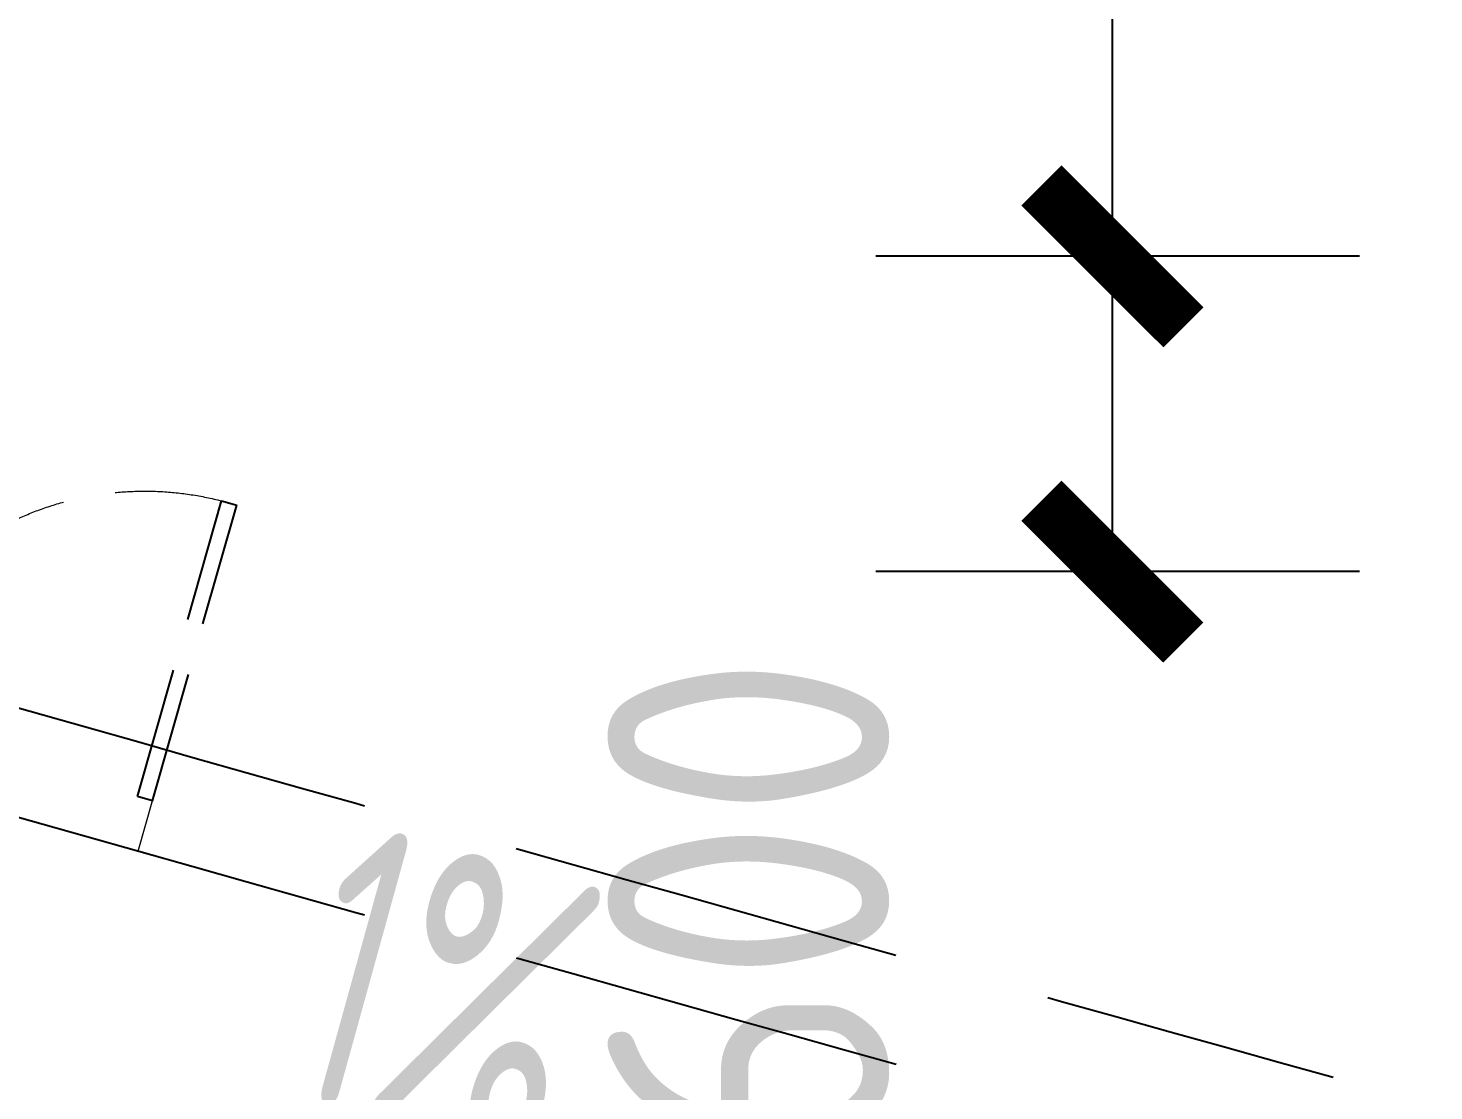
# Model space of a CAD drawing. Header units: inches. Extents: x 0 to 1813292486, y 0 to 3473589894.
# Drawn here: x 600452104 to 600454777, y 3473221530 to 3473223552 of the extents above; entities that cross this region are included whole.
import ezdxf

# ---------------------------------------------------------------- set-up
doc = ezdxf.new("R2010")
doc.units = ezdxf.units.IN
doc.header["$LTSCALE"] = 1000
doc.header["$MEASUREMENT"] = 0
doc.linetypes.add('AX-MALL-WALL-P02-QT$0$DASH', pattern=[0.35, 0.25, -0.1])
for name, color, linetype in [('A-Anno-Note', 241, 'Continuous'), ('AX-MALL-DIM-P02$0$A-Anno-Dims', 3, 'Continuous'), ('AX-MALL-DIM-P02$0$A-Anno-Note', 241, 'Continuous'), ('AX-MALL-P02-200$0$A-Anno-Note', 241, 'Continuous'), ('AX-MALL-WALL-P02$0$A-Anno-Note', 241, 'Continuous'), ('AX-MALL-WALL-P02-QT$0$A-Detl-Fine', 152, 'Continuous'), ('AX-MALL-WALL-P02-QT$0$A-Detl-Patt', 8, 'Continuous'), ('AX-MALL-WALL-P02-QT$0$A-Detl-Thin', 131, 'Continuous'), ('AX-MALL-WALL-P02-QT$0$A-Hdrl', 31, 'Continuous')]:
    doc.layers.add(name, color=color, linetype=linetype)
doc.layers.add('AX-MALL-WALL-P02-QT$0$M-AUX-TO-ARCH', color=1, linetype='Continuous', plot=False)
doc.styles.add('AX-MALL-DIM-P02$0$_TCH_DIM', font='gbenor.shx')
doc.styles.add('AX-MALL-DIM-P02$0$_TCH_DIM_T3', font='gbenor.shx')
doc.dimstyles.new('AX-MALL-DIM-P02$0$_TCH_ARCH&&180', dxfattribs={"dimtxt": 535.5, "dimasz": 270, "dimexe": 450, "dimexo": 450, "dimgap": 137.25, "dimtad": 1, "dimdec": 0, "dimzin": 0, "dimdsep": 46, "dimtxsty": 'AX-MALL-DIM-P02$0$_TCH_DIM_T3', "dimblk": 'AX-MALL-DIM-P02$0$_ArchTick', "dimcen": 0.09, "dimclrt": 7, "dimazin": 2, "dimtfac": 1, "dimtdec": 0, "dimtix": 1, "dimtmove": 2, "dimatfit": 3, "dimfxl": 500, "dimtolj": 1, "dimtzin": 0, "dimarcsym": 0})

# ---------------------------------------------------------------- blocks, each defined once
blk = doc.blocks.new('AX-MALL-WALL-P02-QT$0$tj')
at = {"layer": 'AX-MALL-WALL-P02-QT$0$A-Detl-Patt'}
h = blk.add_hatch(dxfattribs=at)
h.set_pattern_fill('STEEL', color=256, scale=100, angle=50.4318)
h.set_pattern_definition([(75, (-14278.2, 156289.83), (-153.340725, 41.08752), []), (75, (-14317.88, 156358.57), (-153.340725, 41.08752), [])])
edge = h.paths.add_edge_path()
edge.add_line((88101.3, 47666.6), (87883.9, 47459.8))
edge.add_line((87883.9, 47459.8), (91571.5, 43584.6))
edge.add_arc((262949.4, 558937.7), 543101.4, 251.605736, 260.028867)
edge.add_arc((172180.8, -2862.1), 27100, 64.71287, 96.9316, ccw=False)
edge.add_arc((262949, 558936.3), 543100, 261.615511, 271.725148)
edge.add_line((279299, 16082.5), (279299, 16382.7))
edge.add_arc((262949, 558936.3), 542800, 261.620204, 271.726101, ccw=False)
edge.add_arc((172180.8, -2862.1), 27400, 64.80632, 96.83816)
edge.add_arc((262949.4, 558937.7), 542801.4, 251.613639, 260.024173, ccw=False)
edge.add_line((91737.3, 43845.7), (88101.3, 47666.6))
at = {"layer": 'AX-MALL-WALL-P02-QT$0$A-Detl-Fine'}
blk.add_arc((262949.4, 558937.7), 543901.4, 251.503546, 255.290454, dxfattribs=at)
at = {"layer": 'AX-MALL-WALL-P02-QT$0$A-Detl-Patt'}
blk.add_lwpolyline([(88103, 47737.3), (87813.2, 47461.6), (91543.9, 43541.1, 0.036779), (168908.9, 23989.2, -0.141654), (183742.1, 21592.7, 0.044166), (279349, 16034), (279349, 16434.2, -0.044144), (183859, 21979.8, 0.140545), (168919.8, 24393.5, -0.036705), (91764.9, 43889.2), (88103, 47737.3)], format="xyb", dxfattribs=at)
blk.add_lwpolyline([(88101.3, 47666.6), (87883.9, 47459.8), (91571.5, 43584.6, 0.036769), (168910.3, 24039.8, -0.141514), (183756.7, 21641.1, 0.04414), (279299, 16082.5), (279299, 16382.7, -0.044124), (183844.5, 21931.4, 0.140683), (168918.5, 24342.9, -0.036714), (91737.3, 43845.7)], format="xyb", close=True, dxfattribs=at)
at = {"layer": 'AX-MALL-WALL-P02-QT$0$A-Detl-Patt', "linetype": 'AX-MALL-WALL-P02-QT$0$DASH'}
blk.add_arc((262949.4, 558937.7), 543701.4, 251.503421, 255.290454, dxfattribs=at)
at = {"layer": 'AX-MALL-WALL-P02-QT$0$A-Detl-Thin'}
blk.add_arc((262949.4, 558937.7), 543301.4, 251.503162, 255.290454, dxfattribs=at)
at = {"layer": 'AX-MALL-WALL-P02-QT$0$A-Hdrl', "ltscale": 6}
for radius, start in [(543501.4, 251.503287), (543601.4, 251.503354)]:
    blk.add_arc((262949.4, 558937.7), radius, start, 255.290454, dxfattribs=at)
blk = doc.blocks.new('AX-MALL-WALL-P02-QT$0$1')
at = {"layer": 'AX-MALL-WALL-P02-QT$0$A-Detl-Patt', "linetype": 'AX-MALL-WALL-P02-QT$0$DASH', "extrusion": (0, 0, -1)}
for p, q in [((108521.7, -109072.2), (108772.2, -108543.5)), ((108799.3, -108556.4), (108772.2, -108543.5)), ((108548.8, -109085), (108799.3, -108556.4)), ((109579.1, -109573.1), (109829.5, -109044.4)), ((109606.2, -109585.9), (109856.6, -109057.2)), ((109829.5, -109044.4), (109856.6, -109057.2)), ((108521.7, -109072.2), (108548.8, -109085)), ((109606.2, -109585.9), (109579.1, -109573.1))]:
    blk.add_line(p, q, dxfattribs=at)
at = {"layer": 'AX-MALL-WALL-P02-QT$0$A-Detl-Patt', "linetype": 'AX-MALL-WALL-P02-QT$0$DASH', "lineweight": 13, "extrusion": (0, 0, -1)}
blk.add_lwpolyline([(-108799.2, -108556.5, 0.406722), (-109064, -109329.1, 0.406722), (-109829.4, -109044.6)], format="xyb", dxfattribs=at)
at = {"layer": 'AX-MALL-WALL-P02-QT$0$A-Detl-Patt', "linetype": 'AX-MALL-WALL-P02-QT$0$DASH', "lineweight": 13}
blk.add_lwpolyline([(108478.9, -109162.6), (109563.4, -109676.3), (109649, -109495.5), (108564.5, -108981.8)], close=True, dxfattribs=at)
blk = doc.blocks.new('AX-MALL-WALL-P02-QT')
at = {"layer": 'AX-MALL-WALL-P02-QT$0$A-Detl-Thin', "linetype": 'AX-MALL-WALL-P02-QT$0$DASH', "ltscale": 3}
for points in [[(600263508.2, 3473128580.8, 0.003185), (600269035.7, 3473124512.5, 0.002847)], [(600263435.5, 3473128385.6, 0.003183), (600268963.3, 3473124318)]]:
    blk.add_lwpolyline(points, format="xyb", dxfattribs=at)
at = {"layer": 'AX-MALL-WALL-P02-QT$0$A-Detl-Thin', "rotation": 339.5681613091762}
blk.add_blockref('AX-MALL-WALL-P02-QT$0$tj', (600144118.7, 3473128496.3), dxfattribs=at)
at = {"layer": 'AX-MALL-WALL-P02-QT$0$M-AUX-TO-ARCH', "rotation": 349.0080268436517}
blk.add_blockref('AX-MALL-WALL-P02-QT$0$1', (600180414.9, 3473254263.3), dxfattribs=at)
blk = doc.blocks.new('AX-MALL-WALL-P02')
at = {"layer": 'AX-MALL-WALL-P02$0$A-Anno-Note'}
blk.add_blockref('AX-MALL-WALL-P02-QT', (0, 0), dxfattribs=at)
blk = doc.blocks.new('AX-MALL-DIM-P02$0$_ArchTick')
at = {"color": 0, "linetype": 'ByBlock', "const_width": 0.4}
blk.add_lwpolyline([(-0.5, -0.5), (0.5, 0.5)], dxfattribs=at)
blk = doc.blocks.new('*D562')
at = {"layer": 'AX-MALL-DIM-P02$0$A-Anno-Dims', "color": 0, "lineweight": -2, "transparency": 16777216}
for p, q in [((600269627.8, 3473125958.7), (600268765.7, 3473126279.8)), ((600268977.9, 3473125560.5), (600269187.4, 3473126122.7)), ((600269418.4, 3473125396.4), (600268556.3, 3473125717.6))]:
    blk.add_line(p, q, dxfattribs=at)
at = {"layer": 'AX-MALL-DIM-P02$0$A-Anno-Dims', "color": 0, "lineweight": -2, "transparency": 16777216, "xscale": 270, "yscale": 270, "zscale": 270}
for p, rotation in [((600269187.4, 3473126122.7), 69.56816130719542), ((600268977.9, 3473125560.5), 249.5681613071954)]:
    blk.add_blockref('AX-MALL-DIM-P02$0$_ArchTick', p, dxfattribs=dict(at, rotation=rotation))
at = {"layer": 'AX-MALL-DIM-P02$0$A-Anno-Dims', "color": 7, "transparency": 16777216, "insert": (600268107.4, 3473125206.6), "char_height": 535.5, "attachment_point": 5, "rotation": 69.5682, "style": 'AX-MALL-DIM-P02$0$_TCH_DIM_T3'}
blk.add_mtext('\\A1;600', dxfattribs=at)
blk = doc.blocks.new('*D563')
at = {"layer": 'AX-MALL-DIM-P02$0$A-Anno-Dims', "color": 0, "lineweight": -2, "transparency": 16777216}
for p, q in [((600271128.9, 3473129988.1), (600270266.8, 3473130309.3)), ((600269187.4, 3473126122.7), (600270688.5, 3473130152.2)), ((600269627.8, 3473125958.7), (600268765.7, 3473126279.8))]:
    blk.add_line(p, q, dxfattribs=at)
at = {"layer": 'AX-MALL-DIM-P02$0$A-Anno-Dims', "color": 0, "lineweight": -2, "transparency": 16777216, "xscale": 270, "yscale": 270, "zscale": 270}
for p, rotation in [((600270688.5, 3473130152.2), 69.56816130683356), ((600269187.4, 3473126122.7), 249.5681613068336)]:
    blk.add_blockref('AX-MALL-DIM-P02$0$_ArchTick', p, dxfattribs=dict(at, rotation=rotation))
at = {"layer": 'AX-MALL-DIM-P02$0$A-Anno-Dims', "color": 7, "transparency": 16777216, "insert": (600269558.4, 3473128278.8), "char_height": 535.5, "attachment_point": 5, "rotation": 69.5682, "style": 'AX-MALL-DIM-P02$0$_TCH_DIM_T3'}
blk.add_mtext('\\A1;4300', dxfattribs=at)
blk = doc.blocks.new('AX-MALL-DIM-P02')
at = {"layer": 'AX-MALL-DIM-P02$0$A-Anno-Note', "style": 'AX-MALL-DIM-P02$0$_TCH_DIM', "width": 0.7}
blk.add_text('1%', height=535.5, rotation=324.1059, dxfattribs=at).set_placement((600267144.5, 3473125188.4))
at = {"layer": 'AX-MALL-DIM-P02$0$A-Anno-Dims'}
dim = blk.add_aligned_dim(p1=(600270049.5, 3473125801.6), p2=(600271550.6, 3473129831), distance=920, dimstyle='AX-MALL-DIM-P02$0$_TCH_ARCH&&180', dxfattribs=at)
dim.commit()
dim.dimension.update_dxf_attribs({"geometry": '*D563', "text_midpoint": (600269558.4, 3473128278.8)})
dim = blk.add_linear_dim(base=(600269187.4, 3473126122.7), p1=(600269840, 3473125239.3), p2=(600270049.5, 3473125801.6), angle=69.5682, dimstyle='AX-MALL-DIM-P02$0$_TCH_ARCH&&180', dxfattribs=at)
dim.commit()
dim.dimension.update_dxf_attribs({"geometry": '*D562', "text_midpoint": (600268107.4, 3473125206.6), "dimtype": 129})
blk = doc.blocks.new('AX-MALL-P02-200')
at = {"layer": 'AX-MALL-P02-200$0$A-Anno-Note'}
blk.add_blockref('AX-MALL-WALL-P02', (0, 0), dxfattribs=at)
blk.add_blockref('AX-MALL-DIM-P02', (0, 0), dxfattribs=at)

msp = doc.modelspace()

# ---------------------------------------------------------------- block references
at = {"layer": 'A-Anno-Note', "rotation": 20.43183869077545}
msp.add_blockref('AX-MALL-P02-200', (1250392458.5, 9048125.7), dxfattribs=at)

doc.saveas('drawing.dxf')
